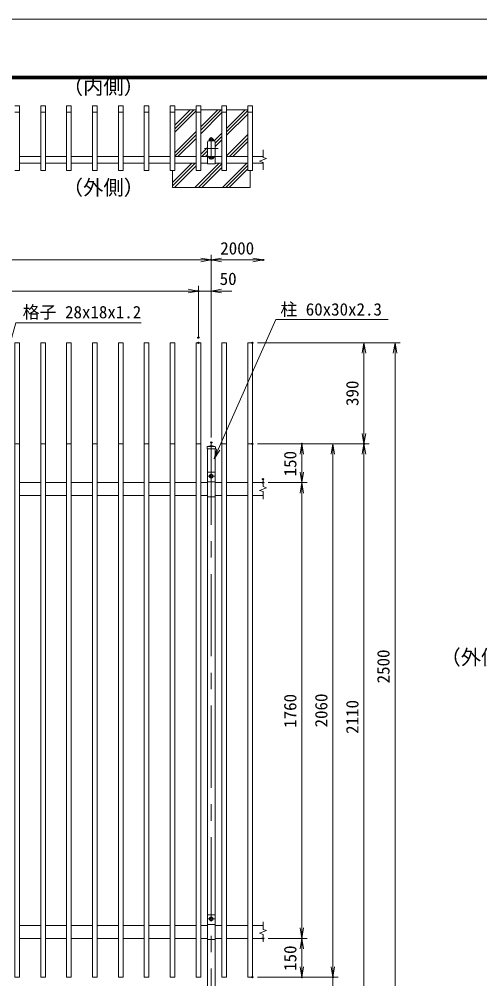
# Model space of a CAD drawing. Units: millimetres, scale not verified. Extents: x -4200 to 4200, y -2970 to 2970.
# Drawn here: x -1999 to -219, y -736 to 2970 of the extents above; entities that cross this region are included whole.
import ezdxf
from ezdxf.enums import TextEntityAlignment as Align

# ---------------------------------------------------------------- set-up
doc = ezdxf.new("R2010")
doc.units = ezdxf.units.MM
doc.header["$LTSCALE"] = 10
doc.header["$PDMODE"] = 32
doc.header["$PDSIZE"] = 5
doc.linetypes.add('USER1', pattern=[50.8, 31.75, -6.35, 6.35, -6.35])
for name, color, linetype, lineweight in [('0-3_D-STR3', 3, 'Continuous', 13), ('0-4_D-BMK', 2, 'USER1', 13), ('0-5_D-STR1', 1, 'Continuous', 18), ('0-6_D-STR-DIM', 7, 'Continuous', 13), ('0-7_0', 7, 'Continuous', 18), ('0-9_D-TTL-TXT', 7, 'Continuous', 18), ('0-A_D-STR-TXT', 7, 'Continuous', 13), ('0-B_D-TTL', 7, 'Continuous', 18)]:
    doc.layers.add(name, color=color, linetype=linetype, lineweight=lineweight)
doc.layers.add('0-8_Defpoints', color=253, linetype='Continuous')
doc.styles.add('ＭＳ ゴシック', font='')
doc.styles.get('ＭＳ ゴシック').set_extended_font_data('MS Gothic')

# ---------------------------------------------------------------- blocks, each defined once
blk = doc.blocks.new('_Open')
at = {"layer": '0-7_0'}
blk.add_line((-10, 1.667), (0, 0), dxfattribs=at)
blk.add_lwpolyline([(-10, -1.667), (0, 0), (-10, 0)], dxfattribs=at)

msp = doc.modelspace()

# ---------------------------------------------------------------- linework, layer by layer
at = {"layer": '0-3_D-STR3'}
for p, q in [((-1264.66, 2501), (-1264.66, 2505.5)), ((-1262.79, 2506.5), (-1250.44, 2506.5)), ((-1262.79, 2506.5), (-1250.44, 2506.5)), ((-1262.79, 2500), (-1250.44, 2500)), ((-1262.79, 2500), (-1250.44, 2500)), ((-1260.61, 2505.5), (-1260.61, 2501)), ((-1252.51, 2505.5), (-1252.51, 2501)), ((-1248.46, 2501), (-1248.46, 2505.5)), ((-1264.72, 2436.8), (-1248.52, 2436.8)), ((-1264.72, 2432.3), (-1264.72, 2436.8)), ((-1262.85, 2431.3), (-1250.51, 2431.3)), ((-1260.67, 2432.3), (-1260.67, 2436.8)), ((-1252.57, 2432.3), (-1252.57, 2436.8)), ((-1248.52, 2432.3), (-1248.52, 2436.8)), ((-1271.62, 1219), (-1271.62, 1125.8)), ((-1269.62, 1221), (-1243.62, 1221)), ((-1241.62, 1219), (-1241.62, 1125.8)), ((-1271.62, 1183.2), (-1241.62, 1183.2)), ((-1271.62, 1125.8), (-1241.62, 1125.8)), ((-1271.62, -491), (-1271.62, -584.2)), ((-1269.62, -489), (-1243.62, -489)), ((-1241.62, -491), (-1241.62, -584.2)), ((-1271.62, -526.8), (-1241.62, -526.8)), ((-1271.62, -584.2), (-1241.62, -584.2))]:
    msp.add_line(p, q, dxfattribs=at)
for points in [[(-1250.12, 1208.75), (-1256.62, 1212.51), (-1263.12, 1208.75), (-1263.12, 1201.25), (-1256.62, 1197.49), (-1250.12, 1201.25)], [(-1250.12, -501.25), (-1256.62, -497.49), (-1263.12, -501.25), (-1263.12, -508.75), (-1256.62, -512.51), (-1250.12, -508.75)]]:
    msp.add_lwpolyline(points, close=True, dxfattribs=at)
for centre in [(-1256.62, 1205), (-1256.62, -505)]:
    msp.add_circle(centre, 6.25, dxfattribs=at)
for centre, radius, start, end in [((-1262.63, 2503.96), 2.54, 37.21089, 142.78911), ((-1262.63, 2502.54), 2.54, 217.21089, 322.78911), ((-1263.5, 2506.87), 0.5, 279.83916, 352.83194), ((-1256.56, 2506), 6.5, 7.16806, 172.83194), ((-1256.56, 2497.8), 8.7, 62.26063, 117.73937), ((-1256.56, 2508.7), 8.7, 242.26063, 297.73937), ((-1250.48, 2503.95), 2.55, 37.42505, 142.57495), ((-1250.48, 2502.55), 2.55, 217.42505, 322.57495), ((-1249.61, 2506.87), 0.5, 187.16806, 253.42019), ((-1262.69, 2433.84), 2.54, 217.21089, 322.78911), ((-1256.62, 2440), 8.7, 242.26063, 297.73937), ((-1250.54, 2433.85), 2.55, 217.42505, 322.57495), ((-1269.62, 1219), 2, 90, 180), ((-1243.62, 1219), 2, 0, 90), ((-1269.62, -491), 2, 90, 180), ((-1243.62, -491), 2, 0, 90)]:
    msp.add_arc(centre, radius, start, end, dxfattribs=at)
at = {"layer": '0-4_D-BMK'}
for p, q in [((-1256.62, 2511.5), (-1256.62, 2428.5)), ((-1283.12, 2470), (-1230.12, 2470)), ((-1256.62, 1335), (-1256.62, -1195)), ((-1244.12, 1205), (-1269.12, 1205)), ((-1256.62, 1215), (-1256.62, 1195)), ((-1244.12, -505), (-1269.12, -505)), ((-1256.62, -495), (-1256.62, -515))]:
    msp.add_line(p, q, dxfattribs=at)
at = {"layer": '0-5_D-STR1'}
for p, q in [((-2015.62, 2635.25), (-1997.62, 2635.25)), ((-1997.62, 2386), (-1997.62, 2635.25)), ((-1915.62, 2386), (-1915.62, 2635.25)), ((-1915.62, 2635.25), (-1897.62, 2635.25)), ((-1897.62, 2386), (-1897.62, 2635.25)), ((-1815.62, 2386), (-1815.62, 2635.25)), ((-1815.62, 2635.25), (-1797.62, 2635.25)), ((-1797.62, 2386), (-1797.62, 2635.25)), ((-1715.62, 2386), (-1715.62, 2635.25)), ((-1715.62, 2635.25), (-1697.62, 2635.25)), ((-1697.62, 2386), (-1697.62, 2635.25)), ((-1615.62, 2386), (-1615.62, 2635.25)), ((-1615.62, 2635.25), (-1597.62, 2635.25)), ((-1597.62, 2386), (-1597.62, 2635.25)), ((-1515.62, 2386), (-1515.62, 2635.25)), ((-1515.62, 2635.25), (-1497.62, 2635.25)), ((-1497.62, 2386), (-1497.62, 2635.25)), ((-1415.62, 2386), (-1415.62, 2635.25)), ((-1415.62, 2635.25), (-1397.62, 2635.25)), ((-1397.62, 2386), (-1397.62, 2635.25)), ((-1315.62, 2386), (-1315.62, 2635.25)), ((-1315.62, 2635.25), (-1297.62, 2635.25)), ((-1297.62, 2386), (-1297.62, 2635.25)), ((-1215.62, 2386), (-1215.62, 2635.25)), ((-1215.62, 2635.25), (-1197.62, 2635.25)), ((-1197.62, 2386), (-1197.62, 2635.25)), ((-1115.62, 2386), (-1115.62, 2635.25)), ((-1115.62, 2635.25), (-1097.62, 2635.25)), ((-1097.62, 2386), (-1097.62, 2635.25)), ((-2015.62, 2611), (-1997.62, 2611)), ((-1915.62, 2611), (-1897.62, 2611)), ((-1815.62, 2611), (-1797.62, 2611)), ((-1715.62, 2611), (-1697.62, 2611)), ((-1615.62, 2611), (-1597.62, 2611)), ((-1515.62, 2611), (-1497.62, 2611)), ((-1415.62, 2611), (-1397.62, 2611)), ((-1315.62, 2611), (-1297.62, 2611)), ((-1215.62, 2611), (-1197.62, 2611)), ((-1115.62, 2611), (-1097.62, 2611)), ((-1271.62, 2495.4), (-1271.62, 2444.6)), ((-1246.22, 2500), (-1267.02, 2500)), ((-1241.62, 2444.6), (-1241.62, 2495.4)), ((-1997.62, 2440), (-1915.62, 2440)), ((-1997.62, 2414), (-1915.62, 2414)), ((-1897.62, 2440), (-1815.62, 2440)), ((-1897.62, 2414), (-1815.62, 2414)), ((-1797.62, 2440), (-1715.62, 2440)), ((-1797.62, 2414), (-1715.62, 2414)), ((-1697.62, 2440), (-1615.62, 2440)), ((-1697.62, 2414), (-1615.62, 2414)), ((-1597.62, 2440), (-1515.62, 2440)), ((-1597.62, 2414), (-1515.62, 2414)), ((-1497.62, 2440), (-1415.62, 2440)), ((-1497.62, 2414), (-1415.62, 2414)), ((-1397.62, 2440), (-1315.62, 2440)), ((-1397.62, 2414), (-1315.62, 2414)), ((-1297.62, 2440), (-1215.62, 2440)), ((-1297.62, 2414), (-1271.62, 2414)), ((-1241.62, 2436.8), (-1271.62, 2436.8)), ((-1267.02, 2440), (-1246.22, 2440)), ((-1241.62, 2410.8), (-1241.62, 2440)), ((-1241.62, 2414), (-1215.62, 2414)), ((-1197.62, 2440), (-1115.62, 2440)), ((-1197.62, 2414), (-1115.62, 2414)), ((-1097.62, 2440), (-1056.62, 2440)), ((-1097.62, 2414), (-1056.62, 2414)), ((-2015.62, 2386), (-1997.62, 2386)), ((-1915.62, 2386), (-1897.62, 2386)), ((-1815.62, 2386), (-1797.62, 2386)), ((-1715.62, 2386), (-1697.62, 2386)), ((-1615.62, 2386), (-1597.62, 2386)), ((-1515.62, 2386), (-1497.62, 2386)), ((-1415.62, 2386), (-1397.62, 2386)), ((-1315.62, 2386), (-1297.62, 2386)), ((-1215.62, 2386), (-1197.62, 2386)), ((-1115.62, 2386), (-1097.62, 2386)), ((-2015.62, 1720), (-1997.62, 1720)), ((-1997.62, 1720), (-1997.62, -730)), ((-1915.62, 1720), (-1897.62, 1720)), ((-1897.62, 1720), (-1897.62, -730)), ((-1815.62, 1720), (-1797.62, 1720)), ((-1797.62, 1720), (-1797.62, -730)), ((-1715.62, 1720), (-1697.62, 1720)), ((-1697.62, 1720), (-1697.62, -730)), ((-1615.62, 1720), (-1597.62, 1720)), ((-1597.62, 1720), (-1597.62, -730)), ((-1515.62, 1720), (-1497.62, 1720)), ((-1497.62, 1720), (-1497.62, -730)), ((-1415.62, 1720), (-1397.62, 1720)), ((-1397.62, 1720), (-1397.62, -730)), ((-1315.62, 1720), (-1297.62, 1720)), ((-1297.62, 1720), (-1297.62, -730)), ((-1215.62, 1720), (-1197.62, 1720)), ((-1197.62, 1720), (-1197.62, -730)), ((-1115.62, 1720), (-1097.62, 1720)), ((-1097.62, 1720), (-1097.62, -730)), ((-2015.62, 1330), (-1997.62, 1330)), ((-1915.62, 1330), (-1897.62, 1330)), ((-1815.62, 1330), (-1797.62, 1330)), ((-1715.62, 1330), (-1697.62, 1330)), ((-1615.62, 1330), (-1597.62, 1330)), ((-1515.62, 1330), (-1497.62, 1330)), ((-1415.62, 1330), (-1397.62, 1330)), ((-1315.62, 1330), (-1297.62, 1330)), ((-1272.87, 1317), (-1272.87, 1310)), ((-1272.87, 1310), (-1240.37, 1310)), ((-1271.62, 1310), (-1271.62, 1219)), ((-1256.62, 1323), (-1269.87, 1320)), ((-1269.87, 1320), (-1243.37, 1320)), ((-1256.62, 1323), (-1243.37, 1320)), ((-1241.62, 1219), (-1241.62, 1310)), ((-1240.37, 1317), (-1240.37, 1310)), ((-1215.62, 1330), (-1197.62, 1330)), ((-1115.62, 1330), (-1097.62, 1330)), ((-1997.62, 1180), (-1915.62, 1180)), ((-1897.62, 1180), (-1815.62, 1180)), ((-1797.62, 1180), (-1715.62, 1180)), ((-1697.62, 1180), (-1615.62, 1180)), ((-1597.62, 1180), (-1515.62, 1180)), ((-1497.62, 1180), (-1415.62, 1180)), ((-1397.62, 1180), (-1315.62, 1180)), ((-1297.62, 1180), (-1271.62, 1180)), ((-1241.62, 1180), (-1215.62, 1180)), ((-1197.62, 1180), (-1115.62, 1180)), ((-1097.62, 1180), (-1056.62, 1180)), ((-1997.62, 1130), (-1915.62, 1130)), ((-1897.62, 1130), (-1815.62, 1130)), ((-1797.62, 1130), (-1715.62, 1130)), ((-1697.62, 1130), (-1615.62, 1130)), ((-1597.62, 1130), (-1515.62, 1130)), ((-1497.62, 1130), (-1415.62, 1130)), ((-1397.62, 1130), (-1315.62, 1130)), ((-1297.62, 1130), (-1271.62, 1130)), ((-1271.62, -491), (-1271.62, 1125.8)), ((-1241.62, 1130), (-1215.62, 1130)), ((-1241.62, -491), (-1241.62, 1125.8)), ((-1197.62, 1130), (-1115.62, 1130)), ((-1097.62, 1130), (-1056.62, 1130)), ((-1997.62, -530), (-1915.62, -530)), ((-1897.62, -530), (-1815.62, -530)), ((-1797.62, -530), (-1715.62, -530)), ((-1697.62, -530), (-1615.62, -530)), ((-1597.62, -530), (-1515.62, -530)), ((-1497.62, -530), (-1415.62, -530)), ((-1397.62, -530), (-1315.62, -530)), ((-1297.62, -530), (-1271.62, -530)), ((-1241.62, -530), (-1215.62, -530)), ((-1197.62, -530), (-1115.62, -530)), ((-1097.62, -530), (-1056.62, -530)), ((-1997.62, -580), (-1915.62, -580)), ((-1897.62, -580), (-1815.62, -580)), ((-1797.62, -580), (-1715.62, -580)), ((-1697.62, -580), (-1615.62, -580)), ((-1597.62, -580), (-1515.62, -580)), ((-1497.62, -580), (-1415.62, -580)), ((-1397.62, -580), (-1315.62, -580)), ((-1297.62, -580), (-1271.62, -580)), ((-1271.62, -584.2), (-1271.62, -1180)), ((-1241.62, -580), (-1215.62, -580)), ((-1241.62, -1180), (-1241.62, -584.2)), ((-1197.62, -580), (-1115.62, -580)), ((-1097.62, -580), (-1056.62, -580))]:
    msp.add_line(p, q, dxfattribs=at)
for points in [[(-1241.62, 2410.8), (-1271.62, 2410.8), (-1271.62, 2440)], [(-2015.62, 1720), (-2015.62, -730), (-1997.62, -730)], [(-1915.62, 1720), (-1915.62, -730), (-1897.62, -730)], [(-1815.62, 1720), (-1815.62, -730), (-1797.62, -730)], [(-1715.62, 1720), (-1715.62, -730), (-1697.62, -730)], [(-1615.62, 1720), (-1615.62, -730), (-1597.62, -730)], [(-1515.62, 1720), (-1515.62, -730), (-1497.62, -730)], [(-1415.62, 1720), (-1415.62, -730), (-1397.62, -730)], [(-1315.62, 1720), (-1315.62, -730), (-1297.62, -730)], [(-1215.62, 1720), (-1215.62, -730), (-1197.62, -730)], [(-1115.62, 1720), (-1115.62, -730), (-1097.62, -730)]]:
    msp.add_lwpolyline(points, dxfattribs=at)
for centre, radius, start, end in [((-1267.02, 2495.4), 4.6, 90, 180), ((-1246.22, 2495.4), 4.6, 0, 90), ((-1267.02, 2444.6), 4.6, 180, 270), ((-1246.22, 2444.6), 4.6, 270, 0), ((-1269.87, 1317), 3, 90, 180), ((-1243.37, 1317), 3, 0, 90)]:
    msp.add_arc(centre, radius, start, end, dxfattribs=at)
at = {"layer": '0-6_D-STR-DIM'}
for p, q in [((-1056.62, 2464.99), (-1056.62, 2436.18)), ((-1069.83, 2421.75), (-1043.4, 2431.37)), ((-1056.62, 2416.94), (-1069.83, 2421.75)), ((-1043.4, 2431.37), (-1056.62, 2436.18)), ((-1056.62, 2416.94), (-1056.62, 2388.13)), ((-3256.62, 2040), (-1256.62, 2040)), ((-1256.62, 1355), (-1256.62, 2060)), ((-1256.62, 1355), (-1256.62, 2060)), ((-1256.62, 2040), (-1056.62, 2040)), ((-1306.62, 1740), (-1306.62, 1940)), ((-1306.62, 1760), (-1306.62, 1940)), ((-1256.62, 1355), (-1256.62, 1940)), ((-3206.62, 1920), (-1306.62, 1920)), ((-1346.62, 1920), (-1386.62, 1920)), ((-1256.62, 1920), (-1306.62, 1920)), ((-1216.62, 1920), (-1176.62, 1920)), ((-1077.62, 1720), (-646.62, 1720)), ((-1077.62, 1720), (-526.62, 1720)), ((-666.62, 1720), (-666.62, 1330)), ((-546.62, 1720), (-546.62, -780)), ((-1077.62, 1330), (-886.62, 1330)), ((-1077.62, 1330), (-766.62, 1330)), ((-1077.62, 1330), (-646.62, 1330)), ((-1077.62, 1330), (-646.62, 1330)), ((-906.62, 1180), (-906.62, 1330)), ((-786.62, 1330), (-786.62, -730)), ((-666.62, 1330), (-666.62, -780)), ((-1056.62, 1193.43), (-1056.62, 1164.62)), ((-1069.83, 1150.19), (-1043.4, 1159.81)), ((-1056.62, 1145.38), (-1069.83, 1150.19)), ((-1043.4, 1159.81), (-1056.62, 1164.62)), ((-1036.62, 1180), (-886.62, 1180)), ((-1036.62, 1180), (-886.62, 1180)), ((-906.62, 1180), (-906.62, -580)), ((-1056.62, 1145.38), (-1056.62, 1116.57)), ((-1056.62, -516.57), (-1056.62, -545.38)), ((-1069.83, -559.81), (-1043.4, -550.19)), ((-1043.4, -550.19), (-1056.62, -545.38)), ((-1056.62, -564.62), (-1069.83, -559.81)), ((-1056.62, -564.62), (-1056.62, -593.43)), ((-1036.62, -580), (-886.62, -580)), ((-1036.62, -580), (-886.62, -580)), ((-906.62, -580), (-906.62, -730)), ((-786.62, -690), (-786.62, -650)), ((-1077.62, -730), (-886.62, -730)), ((-1077.62, -730), (-766.62, -730)), ((-1077.62, -730), (-766.62, -730)), ((-786.62, -730), (-786.62, -780))]:
    msp.add_line(p, q, dxfattribs=at)
at = {"layer": '0-7_0'}
for p, q in [((-1397.62, 2620), (-1315.62, 2620)), ((-1397.62, 2547.12), (-1324.74, 2620)), ((-1397.62, 2560.38), (-1338, 2620)), ((-1397.62, 2533.87), (-1315.62, 2615.87)), ((-1297.62, 2620), (-1215.62, 2620)), ((-1297.62, 2541.06), (-1218.67, 2620)), ((-1297.62, 2554.32), (-1231.93, 2620)), ((-1297.62, 2527.8), (-1215.62, 2609.8)), ((-1197.62, 2620), (-1115.62, 2620)), ((-1197.62, 2548.25), (-1125.87, 2620)), ((-1197.62, 2534.99), (-1115.62, 2616.99)), ((-1197.62, 2521.73), (-1115.62, 2603.73)), ((-1397.62, 2454.32), (-1315.62, 2536.32)), ((-1397.62, 2441.06), (-1315.62, 2523.06)), ((-1245.9, 2499.97), (-1215.62, 2530.25)), ((-1197.62, 2442.18), (-1115.62, 2524.18)), ((-1385.42, 2440), (-1315.62, 2509.8)), ((-1241.62, 2490.99), (-1215.62, 2516.99)), ((-1241.62, 2477.73), (-1215.62, 2503.73)), ((-1186.54, 2440), (-1115.62, 2510.93)), ((-1173.28, 2440), (-1115.62, 2497.67)), ((-1297.62, 2448.25), (-1271.62, 2474.25)), ((-1292.61, 2440), (-1271.62, 2460.99)), ((-1279.35, 2440), (-1271.62, 2447.73)), ((-1406.62, 2325.99), (-1318.61, 2414)), ((-1406.62, 2339.25), (-1331.87, 2414)), ((-1319.8, 2320), (-1225.8, 2414)), ((-1306.54, 2320), (-1215.62, 2410.93)), ((-1213.73, 2320), (-1119.73, 2414)), ((-1406.62, 2320), (-1406.62, 2386)), ((-1399.35, 2320), (-1315.62, 2403.73)), ((-1293.28, 2320), (-1215.62, 2397.67)), ((-1200.48, 2320), (-1115.62, 2404.86)), ((-1187.22, 2320), (-1115.62, 2391.6)), ((-1106.62, 2320), (-1106.62, 2386)), ((-1406.62, 2320), (-1106.62, 2320)), ((-1107.67, 2320), (-1106.62, 2321.05))]:
    msp.add_line(p, q, dxfattribs=at)
at = {"layer": '0-8_Defpoints'}
for p in [(-1256.62, 2040), (-1056.62, 2040), (-1306.62, 1920), (-1306.62, 1740), (-1306.62, 1720), (-1097.62, 1720), (-1256.62, 1335), (-1097.62, 1330), (-1097.62, 1330), (-906.62, 1330), (-666.62, 1330), (-1056.62, 1193.43), (-1056.62, 1180), (-1056.62, -580), (-906.62, -580), (-1097.62, -730), (-906.62, -730), (-786.62, -730)]:
    msp.add_point(p, dxfattribs=at)
at = {"layer": '0-A_D-STR-TXT'}
for points in [[(-1527.73, 1797.82), (-2012.42, 1797.82), (-2102.09, 1476.12)], [(-572.59, 1810.61), (-1007.28, 1810.61), (-1244.91, 1273.31)]]:
    msp.add_lwpolyline(points, dxfattribs=at)
at = {"layer": '0-B_D-TTL'}
for points in [[(-4200, -2970), (4200, -2970), (4200, 2970), (-4200, 2970)], [(-3930, 2750), (3930, 2750), (3930, -2750), (-3930, -2750)], [(-3927.5, 2747.5), (3927.5, 2747.5), (3927.5, -2747.5), (-3927.5, -2747.5)], [(-3925, 2745), (3925, 2745), (3925, -2745), (-3925, -2745)], [(-3922.5, 2742.5), (3922.5, 2742.5), (3922.5, -2742.5), (-3922.5, -2742.5)], [(-3920, 2740), (3920, 2740), (3920, -2740), (-3920, -2740)]]:
    msp.add_lwpolyline(points, close=True, dxfattribs=at)

# ---------------------------------------------------------------- block references
at = {"layer": '0-6_D-STR-DIM', "xscale": 4, "yscale": 4}
for p in [(-1256.62, 2040), (-1056.62, 2040), (-1306.62, 1920), (-1306.62, 1920)]:
    msp.add_blockref('_Open', p, dxfattribs=at)
for p, rotation in [((-1256.62, 2040), 180), ((-1256.62, 1920), 180), ((-666.62, 1720), 90), ((-546.62, 1720), 90), ((-666.62, 1330), 270), ((-906.62, 1330), 90), ((-786.62, 1330), 90), ((-666.62, 1330), 90), ((-906.62, 1180), 270), ((-906.62, 1180), 90), ((-906.62, -580), 270), ((-906.62, -580), 90), ((-906.62, -730), 270), ((-786.62, -730), 270), ((-786.62, -730), 270)]:
    msp.add_blockref('_Open', p, dxfattribs=dict(at, rotation=rotation))
at = {"layer": '0-A_D-STR-TXT', "xscale": 4, "yscale": 4, "rotation": 246.14106}
msp.add_blockref('_Open', (-1245.72, 1271.48), dxfattribs=at)

# ---------------------------------------------------------------- texts
at = {"layer": '0-6_D-STR-DIM', "style": 'ＭＳ ゴシック'}
for s, p in [('2000', (-1221.89, 2046.75)), ('50', (-1224.21, 1928.98))]:
    msp.add_text(s, height=48.09, dxfattribs=at).set_placement(p, align=Align.BOTTOM_LEFT)
for s, p in [('390', (-673.37, 1476.11)), ('150', (-913.37, 1204.34)), ('2500', (-553.37, 404.73)), ('1760', (-913.37, 233.08)), ('2060', (-793.37, 234.73)), ('2110', (-673.37, 209.73)), ('150', (-913.37, -705.66))]:
    msp.add_text(s, height=48.09, rotation=90, dxfattribs=at).set_placement(p, align=Align.BOTTOM_LEFT)
at = {"layer": '0-9_D-TTL-TXT', "style": 'ＭＳ ゴシック'}
for s, p in [('（内側）', (-1830.94, 2663.16)), ('（外側）', (-1830.94, 2273.89)), ('（外側）', (-371.23, 459.53))]:
    msp.add_text(s, height=57.7, dxfattribs=at).set_placement(p, align=Align.BOTTOM_LEFT)
at = {"layer": '0-A_D-STR-TXT', "style": 'ＭＳ ゴシック'}
for s, p in [('格子 28x18x1.2', (-1985.69, 1800.2)), ('柱 60x30x2.3', (-989.93, 1810.96))]:
    msp.add_text(s, height=48.09, dxfattribs=at).set_placement(p, align=Align.BOTTOM_LEFT)

doc.saveas('drawing.dxf')
